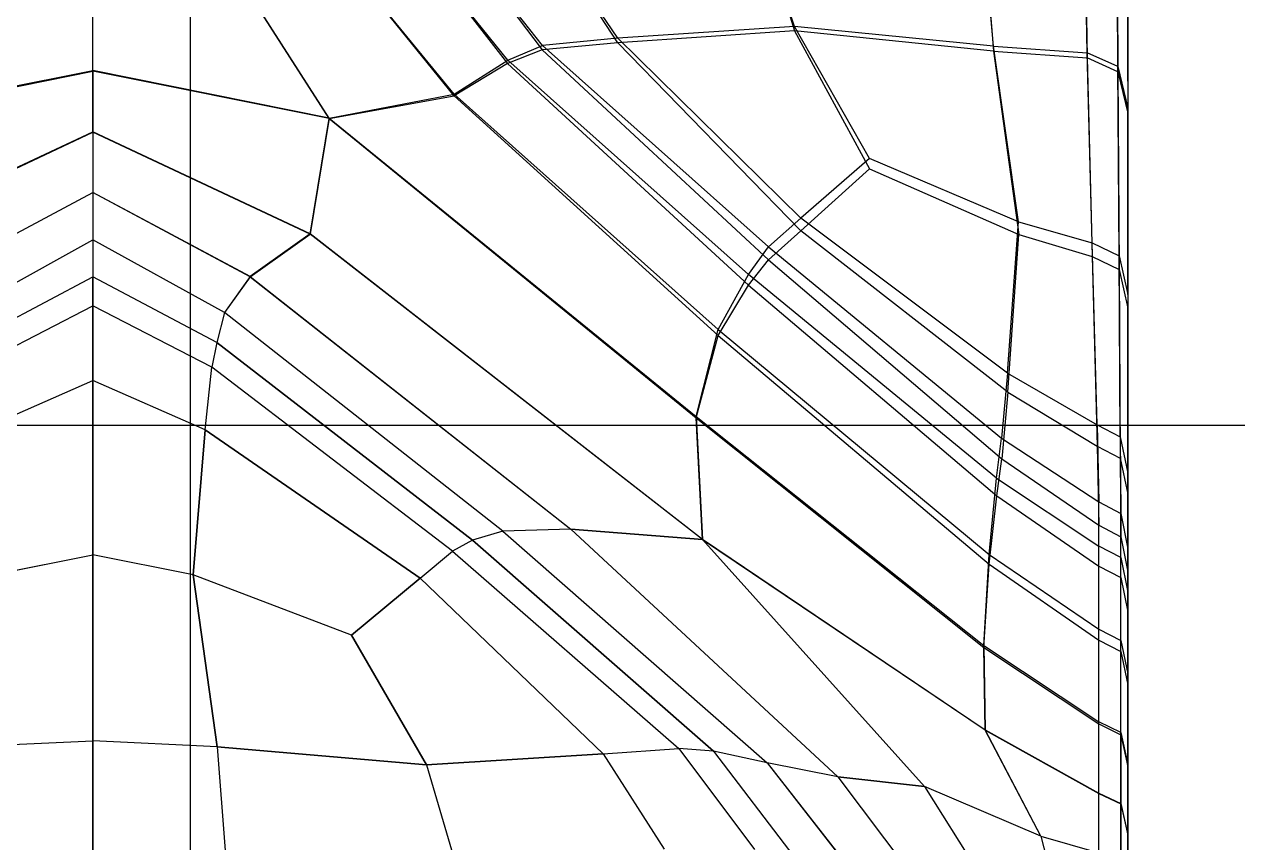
# Model space of a CAD drawing. Extents: x 11992 to 29481, y -6727 to 6811.
# Drawn here: x 12621.41 to 12627.12, y 1290.54 to 1294.39 of the extents above; entities that cross this region are included whole.
import ezdxf

# ---------------------------------------------------------------- set-up
doc = ezdxf.new("R2010")
doc.units = 0
doc.header["$MEASUREMENT"] = 0
doc.layers.get('0').update_dxf_attribs({"color": 8, "linetype": 'CONTINUOUS'})

msp = doc.modelspace()

# ---------------------------------------------------------------- linework, layer by layer
for p, q in [((12622.1878, 1830.6007, -1920.433), (12622.1878, 930.6, -1920.433)), ((12622.1878, 1830.6007, -2370.4333), (12622.1878, 930.6, -2370.4333)), ((12621.7295, 1293.8839, -1754.9872), (12621.7295, 1296.1746, -1752.8943)), ((12623.8472, 1294.293, -1725.5644), (12623.4919, 1294.7415, -1725.9453)), ((12623.4919, 1294.7408, -1754.9213), (12623.8462, 1294.2718, -1755.2872)), ((12624.2029, 1294.3045, -1755.2707), (12623.9154, 1294.7458, -1754.9262)), ((12624.2029, 1294.3271, -1725.5789), (12623.9158, 1294.7465, -1725.9404)), ((12624.9162, 1294.7434, -1754.9233), (12625.034, 1294.361, -1755.2319)), ((12625.034, 1294.3815, -1725.6174), (12624.9162, 1294.7434, -1725.9428)), ((12625.9324, 1294.7389, -1754.9182), (12625.972, 1294.2659, -1755.2952)), ((12625.972, 1294.2892, -1725.5512), (12625.9324, 1294.7384, -1725.9472)), ((12626.4049, 1294.7374, -1754.9165), (12626.4126, 1294.2339, -1755.3163)), ((12626.4126, 1294.2585, -1725.5292), (12626.4049, 1294.7367, -1725.9486)), ((12623.6841, 1294.2239, -1725.5972), (12623.3055, 1294.6938, -1725.9929)), ((12623.3055, 1294.6933, -1754.8736), (12623.6831, 1294.2074, -1755.2582)), ((12626.5546, 1294.67, -1754.849), (12626.5566, 1294.1688, -1755.247)), ((12626.5566, 1294.1934, -1725.5986), (12626.5546, 1294.6693, -1726.0161)), ((12626.6047, 1294.659, -1752.5489), (12626.6047, 1293.4524, -1752.8364)), ((12626.6047, 1294.6194, -1751.2844), (12626.6047, 1293.1739, -1754.1879)), ((12626.6047, 1294.1249, -1726.5605), (12626.6047, 1294.6185, -1728.377)), ((12623.4318, 1294.0637, -1725.7007), (12623.017, 1294.5684, -1726.1187)), ((12623.4309, 1294.0546, -1755.1606), (12623.017, 1294.5675, -1754.7481)), ((12622.8425, 1293.9478, -1755.0071), (12622.5254, 1294.4439, -1754.6251)), ((12622.8429, 1293.9502, -1725.8594), (12622.5259, 1294.4454, -1726.2422)), ((12621.73, 1294.1741, -1726.0794), (12621.7295, 1294.4053, -1726.2827)), ((12625.034, 1294.3815, -1725.6174), (12624.2029, 1294.3271, -1725.5789)), ((12625.034, 1294.361, -1755.2319), (12624.2029, 1294.3045, -1755.2707)), ((12625.3874, 1293.7604, -1725.139), (12625.034, 1294.3815, -1725.6174)), ((12625.972, 1294.2892, -1725.5512), (12625.034, 1294.3815, -1725.6174)), ((12625.972, 1294.2659, -1755.2952), (12625.034, 1294.361, -1755.2319)), ((12625.034, 1294.361, -1755.2319), (12625.3878, 1293.7118, -1755.6929)), ((12623.8462, 1294.2718, -1755.2872), (12623.6831, 1294.2074, -1755.2582)), ((12623.6841, 1294.2239, -1725.5972), (12623.8472, 1294.293, -1725.5644)), ((12624.2029, 1294.3045, -1755.2707), (12623.8462, 1294.2718, -1755.2872)), ((12623.8462, 1294.2718, -1755.2872), (12624.9115, 1293.2824, -1755.9893)), ((12624.2029, 1294.3271, -1725.5789), (12623.8472, 1294.293, -1725.5644)), ((12624.911, 1293.3434, -1724.8391), (12623.8472, 1294.293, -1725.5644)), ((12625.0641, 1293.4795, -1724.9334), (12624.2029, 1294.3271, -1725.5789)), ((12624.2029, 1294.3045, -1755.2707), (12625.0645, 1293.4197, -1755.8937)), ((12625.972, 1294.2892, -1725.5512), (12626.4126, 1294.2585, -1725.5292)), ((12626.0897, 1293.4624, -1724.9187), (12625.972, 1294.2892, -1725.5512)), ((12623.4318, 1294.0637, -1725.7007), (12623.6841, 1294.2239, -1725.5972)), ((12624.818, 1293.2142, -1724.8243), (12623.6841, 1294.2239, -1725.5972)), ((12625.972, 1294.2659, -1755.2952), (12626.4126, 1294.2339, -1755.3163)), ((12625.972, 1294.2659, -1755.2952), (12626.0902, 1293.4016, -1755.9057)), ((12626.4359, 1293.3632, -1724.8453), (12626.4126, 1294.2585, -1725.5292)), ((12626.5566, 1294.1934, -1725.5986), (12626.4126, 1294.2585, -1725.5292)), ((12626.5566, 1294.1688, -1755.247), (12626.4126, 1294.2339, -1755.3163)), ((12626.4126, 1294.2339, -1755.3163), (12626.4364, 1293.2981, -1755.9766)), ((12620.6166, 1293.9533, -1725.857), (12621.73, 1294.1741, -1726.0794)), ((12620.6171, 1293.948, -1755.0074), (12621.7295, 1294.1714, -1754.7869)), ((12622.8425, 1293.9478, -1755.0071), (12621.7295, 1294.1714, -1754.7869)), ((12622.8429, 1293.9502, -1725.8594), (12621.73, 1294.1741, -1726.0794)), ((12621.73, 1294.1741, -1726.0794), (12621.73, 1290.4991, -1722.6864)), ((12623.6831, 1294.2074, -1755.2582), (12623.4309, 1294.0546, -1755.1606)), ((12623.6831, 1294.2074, -1755.2582), (12624.818, 1293.1634, -1756.012)), ((12626.5628, 1293.3019, -1724.9178), (12626.5566, 1294.1934, -1725.5986)), ((12626.5566, 1294.1934, -1725.5986), (12626.6047, 1293.9976, -1725.8067)), ((12626.5566, 1294.1688, -1755.247), (12626.5628, 1293.2373, -1755.9042)), ((12626.5566, 1294.1688, -1755.247), (12626.6047, 1293.9735, -1755.0391)), ((12626.6047, 1294.1257, -1754.3047), (12626.6047, 1293.6393, -1753.8184)), ((12622.8425, 1293.9478, -1755.0071), (12623.4309, 1294.0546, -1755.1606)), ((12622.8429, 1293.9502, -1725.8594), (12623.4318, 1294.0637, -1725.7007)), ((12624.674, 1292.9267, -1755.9938), (12623.4309, 1294.0546, -1755.1606)), ((12624.674, 1292.9545, -1724.8571), (12623.4318, 1294.0637, -1725.7007)), ((12626.6047, 1293.4342, -1728.0511), (12626.6047, 1294.0191, -1728.88)), ((12626.6047, 1293.1188, -1725.1355), (12626.6047, 1293.9976, -1725.8067)), ((12622.8429, 1293.9502, -1725.8594), (12622.7528, 1293.4049, -1725.5114)), ((12622.7528, 1293.4044, -1755.3553), (12622.8425, 1293.9478, -1755.0071)), ((12622.8425, 1293.9478, -1755.0071), (12624.571, 1292.5383, -1756.0909)), ((12622.8429, 1293.9502, -1725.8594), (12624.571, 1292.5445, -1724.773)), ((12626.6047, 1293.9735, -1755.0391), (12626.6047, 1292.7471, -1755.3201)), ((12620.7067, 1293.4066, -1725.5101), (12621.73, 1293.8858, -1725.8786)), ((12620.7067, 1293.4044, -1755.3553), (12621.7295, 1293.8839, -1754.9872)), ((12622.7528, 1293.4044, -1755.3553), (12621.7295, 1293.8839, -1754.9872)), ((12621.7295, 1293.8839, -1754.9872), (12621.7295, 1293.2035, -1755.8974)), ((12622.7528, 1293.4049, -1725.5114), (12621.73, 1293.8858, -1725.8786)), ((12625.3874, 1293.7604, -1725.139), (12625.0641, 1293.4795, -1724.9334)), ((12626.0897, 1293.4624, -1724.9187), (12625.3874, 1293.7604, -1725.139)), ((12625.0645, 1293.4197, -1755.8937), (12625.3878, 1293.7118, -1755.6929)), ((12625.3878, 1293.7118, -1755.6929), (12626.0902, 1293.4016, -1755.9057)), ((12626.6047, 1293.6669, -1726.1586), (12626.6047, 1291.9212, -1724.2489)), ((12626.6047, 1293.6669, -1726.1586), (12626.6047, 1293.6386, -1727.0468)), ((12620.9885, 1293.2042, -1725.3149), (12621.73, 1293.6002, -1725.6305)), ((12620.9885, 1293.2035, -1755.5508), (12621.7295, 1293.5997, -1755.2354)), ((12622.471, 1293.2035, -1755.5509), (12621.7295, 1293.5997, -1755.2354)), ((12622.471, 1293.2037, -1725.3152), (12621.73, 1293.6002, -1725.6305)), ((12625.0641, 1293.4795, -1724.9334), (12624.911, 1293.3434, -1724.8391)), ((12626.0378, 1292.7495, -1724.3918), (12625.0641, 1293.4795, -1724.9334)), ((12625.0645, 1293.4197, -1755.8937), (12624.9115, 1293.2824, -1755.9893)), ((12626.0392, 1292.6594, -1756.4179), (12625.0645, 1293.4197, -1755.8937)), ((12626.0378, 1292.7495, -1724.3918), (12626.0897, 1293.4624, -1724.9187)), ((12626.0897, 1293.4624, -1724.9187), (12626.4359, 1293.3632, -1724.8453)), ((12621.1106, 1293.0342, -1755.8625), (12621.7295, 1293.377, -1755.5806)), ((12621.1106, 1293.0342, -1725.0034), (12621.73, 1293.377, -1725.2853)), ((12622.3489, 1293.0342, -1755.8625), (12621.7295, 1293.377, -1755.5806)), ((12622.3489, 1293.0342, -1725.0034), (12621.73, 1293.377, -1725.2853)), ((12622.7528, 1293.4049, -1725.5114), (12622.471, 1293.2037, -1725.3152)), ((12622.471, 1293.2035, -1755.5509), (12622.7528, 1293.4044, -1755.3553)), ((12624.6006, 1291.9651, -1724.4075), (12622.7528, 1293.4049, -1725.5114)), ((12624.6006, 1291.9656, -1756.4596), (12622.7528, 1293.4044, -1755.3553)), ((12626.0392, 1292.6594, -1756.4179), (12626.0902, 1293.4016, -1755.9057)), ((12626.0902, 1293.4016, -1755.9057), (12626.4364, 1293.2981, -1755.9766)), ((12626.4598, 1292.5061, -1724.2112), (12626.4359, 1293.3632, -1724.8453)), ((12626.4359, 1293.3632, -1724.8453), (12626.5628, 1293.3019, -1724.9178)), ((12624.818, 1293.2142, -1724.8243), (12624.911, 1293.3434, -1724.8391)), ((12624.911, 1293.3434, -1724.8391), (12626.0096, 1292.4429, -1724.1661)), ((12626.5685, 1292.4489, -1724.2869), (12626.5628, 1293.3019, -1724.9178)), ((12626.5628, 1293.3019, -1724.9178), (12626.6047, 1293.1188, -1725.1355)), ((12624.818, 1293.1634, -1756.012), (12624.9115, 1293.2824, -1755.9893)), ((12624.9115, 1293.2824, -1755.9893), (12626.0111, 1292.3454, -1756.6421)), ((12626.4364, 1293.2981, -1755.9766), (12626.4602, 1292.4057, -1756.5927)), ((12626.4364, 1293.2981, -1755.9766), (12626.5628, 1293.2373, -1755.9042)), ((12621.1464, 1292.8933, -1724.707), (12621.73, 1293.2035, -1724.9684)), ((12621.1464, 1292.8933, -1756.1588), (12621.7295, 1293.2035, -1755.8974)), ((12621.7295, 1284.7806, -1759.8527), (12621.7295, 1293.2035, -1755.8974)), ((12622.3132, 1292.8933, -1756.1588), (12621.7295, 1293.2035, -1755.8974)), ((12622.3132, 1292.8933, -1724.707), (12621.73, 1293.2035, -1724.9684)), ((12622.471, 1293.2037, -1725.3152), (12622.3489, 1293.0342, -1725.0034)), ((12622.471, 1293.2035, -1755.5509), (12622.3489, 1293.0342, -1755.8625)), ((12622.471, 1293.2037, -1725.3152), (12623.9807, 1292.0145, -1724.3688)), ((12622.471, 1293.2035, -1755.5509), (12623.9802, 1292.0145, -1756.4973)), ((12624.674, 1292.9545, -1724.8571), (12624.818, 1293.2142, -1724.8243)), ((12625.9863, 1292.2546, -1724.1031), (12624.818, 1293.2142, -1724.8243)), ((12626.5628, 1293.2373, -1755.9042), (12626.5685, 1292.3492, -1756.5174)), ((12626.5628, 1293.2373, -1755.9042), (12626.6047, 1293.0552, -1755.6871)), ((12624.674, 1292.9267, -1755.9938), (12624.818, 1293.1634, -1756.012)), ((12624.818, 1293.1634, -1756.012), (12625.9877, 1292.1716, -1756.7158)), ((12626.6047, 1293.0809, -1753.2599), (12626.6047, 1292.6351, -1753.614)), ((12626.6047, 1291.6406, -1724.6382), (12626.6047, 1293.0802, -1727.6053)), ((12621.1697, 1292.7776, -1724.5574), (12621.73, 1293.0668, -1724.8055)), ((12621.1697, 1292.7776, -1756.3084), (12621.7295, 1293.0668, -1756.0604)), ((12622.2898, 1292.7776, -1756.3085), (12621.7295, 1293.0668, -1756.0604)), ((12622.2898, 1292.7776, -1724.5574), (12621.73, 1293.0668, -1724.8055)), ((12622.3489, 1293.0342, -1755.8625), (12622.3132, 1292.8933, -1756.1588)), ((12622.3489, 1293.0342, -1725.0034), (12622.3132, 1292.8933, -1724.707)), ((12623.6612, 1292.0054, -1724.1577), (12622.3489, 1293.0342, -1725.0034)), ((12623.6612, 1292.0054, -1756.7082), (12622.3489, 1293.0342, -1755.8625)), ((12626.6047, 1293.0552, -1755.6871), (12626.6047, 1292.1794, -1756.2916)), ((12624.571, 1292.5445, -1724.773), (12624.674, 1292.9545, -1724.8571)), ((12624.571, 1292.5383, -1756.0909), (12624.674, 1292.9267, -1755.9938)), ((12624.674, 1292.9545, -1724.8571), (12625.951, 1291.8955, -1724.0647)), ((12624.674, 1292.9267, -1755.9938), (12625.9515, 1291.8497, -1756.7765)), ((12622.3132, 1292.8933, -1724.707), (12622.2898, 1292.7776, -1724.5574)), ((12622.3132, 1292.8933, -1756.1588), (12622.2898, 1292.7776, -1756.3085)), ((12622.3132, 1292.8933, -1724.707), (12623.5172, 1291.9625, -1723.9229)), ((12623.5172, 1291.9625, -1756.943), (12622.3132, 1292.8933, -1756.1588)), ((12626.6047, 1292.2777, -1724.5134), (12626.6047, 1292.8094, -1725.5037)), ((12622.2593, 1292.4815, -1724.3096), (12622.2898, 1292.7776, -1724.5574)), ((12622.2593, 1292.4818, -1756.5563), (12622.2898, 1292.7776, -1756.3085)), ((12623.4237, 1291.9103, -1723.8131), (12622.2898, 1292.7776, -1724.5574)), ((12623.4237, 1291.9103, -1757.0528), (12622.2898, 1292.7776, -1756.3085)), ((12626.0378, 1292.7495, -1724.3918), (12626.0096, 1292.4429, -1724.1661)), ((12626.0378, 1292.7495, -1724.3918), (12626.4598, 1292.5061, -1724.2112)), ((12621.2002, 1292.4818, -1756.5563), (12621.7295, 1292.7145, -1756.3545)), ((12621.2002, 1292.4818, -1724.3096), (12621.73, 1292.7145, -1724.5114)), ((12622.2593, 1292.4818, -1756.5563), (12621.7295, 1292.7145, -1756.3545)), ((12622.2593, 1292.4815, -1724.3096), (12621.73, 1292.7145, -1724.5114)), ((12626.0392, 1292.6594, -1756.4179), (12626.0111, 1292.3454, -1756.6421)), ((12626.0392, 1292.6594, -1756.4179), (12626.4602, 1292.4057, -1756.5927)), ((12651.3121, 1292.502, -1756.3956), (12606.3119, 1292.502, -1756.3956)), ((12651.3121, 1292.502, -1724.4698), (12606.3119, 1292.502, -1724.4698)), ((12624.571, 1292.5445, -1724.773), (12625.9252, 1291.4666, -1723.9718)), ((12624.571, 1292.5445, -1724.773), (12624.6006, 1291.9651, -1724.4075)), ((12624.571, 1292.5383, -1756.0909), (12625.9257, 1291.457, -1756.8903)), ((12624.6006, 1291.9656, -1756.4596), (12624.571, 1292.5383, -1756.0909)), ((12626.4598, 1292.5061, -1724.2112), (12626.5685, 1292.4489, -1724.2869)), ((12626.4598, 1292.5061, -1724.2112), (12626.4674, 1292.1427, -1723.9416)), ((12622.2593, 1292.4818, -1756.5563), (12622.2021, 1291.7994, -1757.1472)), ((12622.2026, 1291.7992, -1723.7187), (12622.2593, 1292.4815, -1724.3096)), ((12622.2593, 1292.4818, -1756.5563), (12623.2707, 1291.7832, -1757.1618)), ((12623.2707, 1291.7832, -1723.7041), (12622.2593, 1292.4815, -1724.3096)), ((12625.9863, 1292.2546, -1724.1031), (12626.0096, 1292.4429, -1724.1661)), ((12626.0096, 1292.4429, -1724.1661), (12626.4674, 1292.1427, -1723.9416)), ((12626.5685, 1292.4489, -1724.2869), (12626.5704, 1292.0874, -1724.0185)), ((12626.5685, 1292.4489, -1724.2869), (12626.6047, 1292.2777, -1724.5134)), ((12626.4602, 1292.4057, -1756.5927), (12626.5685, 1292.3492, -1756.5174)), ((12626.4602, 1292.4057, -1756.5927), (12626.4683, 1292.0328, -1756.8597)), ((12625.9877, 1292.1716, -1756.7158), (12626.0111, 1292.3454, -1756.6421)), ((12626.0111, 1292.3454, -1756.6421), (12626.4683, 1292.0328, -1756.8597)), ((12626.5685, 1292.3492, -1756.5174), (12626.5709, 1291.978, -1756.7832)), ((12626.5685, 1292.3492, -1756.5174), (12626.6047, 1292.1794, -1756.2916)), ((12626.6047, 1292.3091, -1754.7982), (12626.6047, 1291.1397, -1755.6143)), ((12625.951, 1291.8955, -1724.0647), (12625.9863, 1292.2546, -1724.1031)), ((12625.9863, 1292.2546, -1724.1031), (12626.4674, 1291.9346, -1723.8627)), ((12625.9515, 1291.8497, -1756.7765), (12625.9877, 1292.1716, -1756.7158)), ((12625.9877, 1292.1716, -1756.7158), (12626.4683, 1291.8407, -1756.9503)), ((12626.4674, 1291.9346, -1723.8627), (12626.4674, 1292.1427, -1723.9416)), ((12626.4674, 1292.1427, -1723.9416), (12626.5704, 1292.0874, -1724.0185)), ((12626.5704, 1291.4902, -1723.8782), (12626.5704, 1292.0874, -1724.0185)), ((12626.5704, 1292.0874, -1724.0185), (12626.6047, 1291.9212, -1724.2489)), ((12623.6612, 1292.0054, -1724.1577), (12623.5172, 1291.9625, -1723.9229)), ((12623.6612, 1292.0054, -1756.7082), (12623.5172, 1291.9625, -1756.943)), ((12623.9807, 1292.0145, -1724.3688), (12623.6612, 1292.0054, -1724.1577)), ((12623.9802, 1292.0145, -1756.4973), (12623.6612, 1292.0054, -1756.7082)), ((12623.6612, 1292.0054, -1724.1577), (12624.9048, 1290.9142, -1723.276)), ((12623.6612, 1292.0054, -1756.7082), (12624.9048, 1290.9142, -1757.5898)), ((12623.9802, 1292.0145, -1756.4973), (12625.2381, 1290.8476, -1757.4177)), ((12623.9802, 1292.0145, -1756.4973), (12624.6006, 1291.9656, -1756.4596)), ((12624.6006, 1291.9651, -1724.4075), (12623.9807, 1292.0145, -1724.3688)), ((12623.9807, 1292.0145, -1724.3688), (12625.2381, 1290.8476, -1723.4482)), ((12626.4683, 1290.2285, -1757.7109), (12626.4683, 1292.0328, -1756.8597)), ((12626.4683, 1292.0328, -1756.8597), (12626.5709, 1291.978, -1756.7832)), ((12623.5172, 1291.9625, -1723.9229), (12623.4237, 1291.9103, -1723.8131)), ((12623.5172, 1291.9625, -1756.943), (12623.4237, 1291.9103, -1757.0528)), ((12623.5172, 1291.9625, -1723.9229), (12624.653, 1290.9692, -1723.1027)), ((12624.653, 1290.9692, -1757.7632), (12623.5172, 1291.9625, -1756.943)), ((12625.6463, 1290.8028, -1757.3513), (12624.6006, 1291.9656, -1756.4596)), ((12624.6006, 1291.9656, -1756.4596), (12625.9329, 1291.0696, -1757.1231)), ((12624.6006, 1291.9651, -1724.4075), (12625.6463, 1290.8026, -1723.5149)), ((12625.9329, 1291.0682, -1723.7445), (12624.6006, 1291.9651, -1724.4075)), ((12626.4679, 1291.5426, -1723.8007), (12626.4674, 1291.9346, -1723.8627)), ((12626.5704, 1291.8802, -1723.9399), (12626.4674, 1291.9346, -1723.8627)), ((12626.5709, 1291.978, -1756.7832), (12626.6047, 1291.8135, -1756.5537)), ((12626.5709, 1290.1822, -1757.6304), (12626.5709, 1291.978, -1756.7832)), ((12621.2575, 1291.7992, -1723.7187), (12621.73, 1291.8938, -1723.8011)), ((12621.2575, 1291.7994, -1757.1472), (12621.7295, 1291.8938, -1757.0648)), ((12622.2021, 1291.7994, -1757.1472), (12621.7295, 1291.8938, -1757.0648)), ((12622.2026, 1291.7992, -1723.7187), (12621.73, 1291.8938, -1723.8011)), ((12623.2707, 1291.7832, -1723.7041), (12623.4237, 1291.9103, -1723.8131)), ((12623.2707, 1291.7832, -1757.1618), (12623.4237, 1291.9103, -1757.0528)), ((12623.4237, 1291.9103, -1723.8131), (12624.4899, 1290.9804, -1723.0328)), ((12623.4237, 1291.9103, -1757.0528), (12624.4899, 1290.9804, -1757.833)), ((12625.9252, 1291.4666, -1723.9718), (12625.951, 1291.8955, -1724.0647)), ((12625.951, 1291.8955, -1724.0647), (12626.4679, 1291.5426, -1723.8007)), ((12626.5704, 1291.8802, -1723.9399), (12626.6047, 1291.7169, -1724.1714)), ((12625.9257, 1291.457, -1756.8903), (12625.9515, 1291.8497, -1756.7765)), ((12625.9515, 1291.8497, -1756.7765), (12626.4683, 1291.4909, -1757.0374)), ((12626.4683, 1291.8407, -1756.9503), (12626.5709, 1291.7868, -1756.8734)), ((12626.6047, 1291.8635, -1726.6281), (12626.6047, 1291.2415, -1725.192)), ((12622.9474, 1291.5152, -1757.3944), (12622.2021, 1291.7994, -1757.1472)), ((12622.2021, 1291.7994, -1757.1472), (12622.3146, 1290.9895, -1757.8282)), ((12622.3146, 1290.9895, -1723.0377), (12622.2026, 1291.7992, -1723.7187)), ((12622.9474, 1291.5152, -1723.4715), (12622.2026, 1291.7992, -1723.7187)), ((12623.2707, 1291.7832, -1757.1618), (12622.9474, 1291.5152, -1757.3944)), ((12622.9474, 1291.5152, -1723.4715), (12623.2707, 1291.7832, -1723.7041)), ((12624.1333, 1290.9561, -1723.0057), (12623.2707, 1291.7832, -1723.7041)), ((12623.2707, 1291.7832, -1757.1618), (12624.1333, 1290.9561, -1757.8601)), ((12626.5709, 1291.7868, -1756.8734), (12626.6047, 1291.6249, -1756.6427)), ((12626.6047, 1291.5352, -1756.1658), (12626.6047, 1291.8061, -1754.1988)), ((12626.6047, 1291.0658, -1724.5032), (12626.6047, 1291.7169, -1724.1714)), ((12626.6047, 1291.6249, -1756.6427), (12626.6047, 1291.0162, -1756.336)), ((12626.6047, 1291.5352, -1756.1658), (12626.6047, 1291.6249, -1756.6427)), ((12626.4679, 1291.5426, -1723.8007), (12626.5704, 1291.4902, -1723.8782)), ((12626.4679, 1291.1073, -1723.7047), (12626.4679, 1291.5426, -1723.8007)), ((12622.9474, 1291.5152, -1757.3944), (12623.3012, 1290.9041, -1757.9049)), ((12623.3012, 1290.9041, -1722.961), (12622.9474, 1291.5152, -1723.4715)), ((12626.4683, 1291.4909, -1757.0374), (12626.5709, 1291.4387, -1756.96)), ((12626.5704, 1291.4902, -1723.8782), (12626.6047, 1291.3323, -1724.1106)), ((12626.5709, 1291.0567, -1723.7826), (12626.5704, 1291.4902, -1723.8782)), ((12626.6047, 1291.4845, -1755.3675), (12626.6047, 1291.016, -1754.7444)), ((12625.9252, 1291.4666, -1723.9718), (12625.9329, 1291.0682, -1723.7445)), ((12625.9252, 1291.4666, -1723.9718), (12626.4679, 1291.1073, -1723.7047)), ((12625.9257, 1291.457, -1756.8903), (12626.4683, 1291.0966, -1757.1567)), ((12625.9329, 1291.0696, -1757.1231), (12625.9257, 1291.457, -1756.8903)), ((12626.5709, 1291.4387, -1756.96), (12626.6047, 1291.2816, -1756.7281)), ((12626.6047, 1290.8946, -1756.8452), (12626.6047, 1291.2816, -1756.7281)), ((12626.4683, 1290.769, -1723.5235), (12626.4679, 1291.1073, -1723.7047)), ((12626.5709, 1291.0567, -1723.7826), (12626.4679, 1291.1073, -1723.7047)), ((12626.4683, 1291.0966, -1757.1567), (12626.5709, 1291.046, -1757.0789)), ((12621.1449, 1290.9895, -1723.0377), (12621.73, 1291.0179, -1723.0632)), ((12621.1449, 1290.9895, -1757.8282), (12621.7295, 1291.0179, -1757.8026)), ((12622.3146, 1290.9895, -1757.8282), (12621.7295, 1291.0179, -1757.8026)), ((12622.3146, 1290.9895, -1723.0377), (12621.73, 1291.0179, -1723.0632)), ((12626.1942, 1290.568, -1757.498), (12625.9329, 1291.0696, -1757.1231)), ((12625.9329, 1291.0696, -1757.1231), (12626.4683, 1290.7709, -1757.3443)), ((12626.1946, 1290.5675, -1723.3683), (12625.9329, 1291.0682, -1723.7445)), ((12625.9329, 1291.0682, -1723.7445), (12626.4683, 1290.769, -1723.5235)), ((12626.5709, 1291.0567, -1723.7826), (12626.5709, 1288.5505, -1722.1037)), ((12626.5709, 1291.0567, -1723.7826), (12626.6047, 1290.9051, -1724.0163)), ((12626.5709, 1291.046, -1757.0789), (12626.6047, 1290.8946, -1756.8452)), ((12626.6047, 1291.0489, -1725.119), (12626.6047, 1290.5985, -1725.7579)), ((12622.3146, 1290.9895, -1757.8282), (12622.3523, 1290.5005, -1758.1817)), ((12622.3146, 1290.9895, -1723.0377), (12623.3012, 1290.9041, -1722.961)), ((12622.3146, 1290.9895, -1723.0377), (12622.3523, 1290.5005, -1722.6842)), ((12623.3012, 1290.9041, -1757.9049), (12622.3146, 1290.9895, -1757.8282)), ((12623.3012, 1290.9041, -1722.961), (12624.1333, 1290.9561, -1723.0057)), ((12624.1333, 1290.9561, -1757.8601), (12623.3012, 1290.9041, -1757.9049)), ((12624.1333, 1290.9561, -1723.0057), (12624.4899, 1290.9804, -1723.0328)), ((12624.1333, 1290.9561, -1757.8601), (12624.4899, 1290.9804, -1757.833)), ((12624.1333, 1290.9561, -1723.0057), (12624.4208, 1290.5069, -1722.6729)), ((12624.1333, 1290.9561, -1757.8601), (12624.4208, 1290.5069, -1758.193)), ((12624.4899, 1290.9804, -1723.0328), (12624.8452, 1290.5046, -1722.6769)), ((12624.653, 1290.9692, -1757.7632), (12624.4899, 1290.9804, -1757.833)), ((12624.653, 1290.9692, -1723.1027), (12624.4899, 1290.9804, -1723.0328)), ((12624.4899, 1290.9804, -1757.833), (12624.8452, 1290.5046, -1758.189)), ((12624.9048, 1290.9142, -1723.276), (12624.653, 1290.9692, -1723.1027)), ((12624.9048, 1290.9142, -1757.5898), (12624.653, 1290.9692, -1757.7632)), ((12624.653, 1290.9692, -1757.7632), (12625.0316, 1290.4719, -1758.1325)), ((12624.653, 1290.9692, -1723.1027), (12625.0316, 1290.4719, -1722.7333)), ((12623.3012, 1290.9041, -1722.961), (12623.4194, 1290.5043, -1722.6774)), ((12623.3012, 1290.9041, -1757.9049), (12623.4194, 1290.5043, -1758.1884)), ((12624.9048, 1290.9142, -1723.276), (12625.3196, 1290.3839, -1722.886)), ((12625.2381, 1290.8476, -1757.4177), (12624.9048, 1290.9142, -1757.5898)), ((12624.9048, 1290.9142, -1757.5898), (12625.3192, 1290.3839, -1757.9799)), ((12625.2381, 1290.8476, -1723.4482), (12624.9048, 1290.9142, -1723.276)), ((12626.6047, 1290.5732, -1723.8385), (12626.6047, 1290.9051, -1724.0163)), ((12625.6463, 1290.8026, -1723.5149), (12625.2381, 1290.8476, -1723.4482)), ((12625.2381, 1290.8476, -1757.4177), (12625.6463, 1290.8028, -1757.3513)), ((12625.2381, 1290.8476, -1757.4177), (12625.6572, 1290.2919, -1757.8208)), ((12625.2381, 1290.8476, -1723.4482), (12625.6572, 1290.2919, -1723.0451)), ((12626.1942, 1290.568, -1757.498), (12625.6463, 1290.8028, -1757.3513)), ((12625.6463, 1290.8028, -1757.3513), (12625.9948, 1290.2483, -1757.745)), ((12625.6463, 1290.8026, -1723.5149), (12625.9948, 1290.2483, -1723.1209)), ((12626.1946, 1290.5675, -1723.3683), (12625.6463, 1290.8026, -1723.5149)), ((12626.4683, 1290.7709, -1757.3443), (12626.5709, 1290.7218, -1757.2656)), ((12626.4683, 1290.769, -1723.5235), (12626.5709, 1290.7201, -1723.6023)), ((12626.4683, 1290.2285, -1723.155), (12626.4683, 1290.769, -1723.5235)), ((12626.5709, 1290.7218, -1757.2656), (12626.6047, 1290.5749, -1757.0293)), ((12626.5709, 1290.7201, -1723.6023), (12626.6047, 1290.5732, -1723.8385)), ((12626.6047, 1289.8658, -1725.6179), (12626.6047, 1290.6867, -1725.0617)), ((12626.6047, 1290.6488, -1724.4113), (12626.6047, 1289.3184, -1725.2769)), ((12626.1942, 1290.568, -1757.498), (12626.2814, 1290.2335, -1757.7194)), ((12626.1942, 1290.568, -1757.498), (12626.4683, 1290.4895, -1757.5468)), ((12626.1946, 1290.5675, -1723.3683), (12626.4683, 1290.4891, -1723.3195)), ((12626.1946, 1290.5675, -1723.3683), (12626.2814, 1290.2335, -1723.1465)), ((12626.6047, 1290.5749, -1757.0293), (12626.6047, 1289.5678, -1755.4101))]:
    msp.add_line(p, q)

doc.saveas('drawing.dxf')
